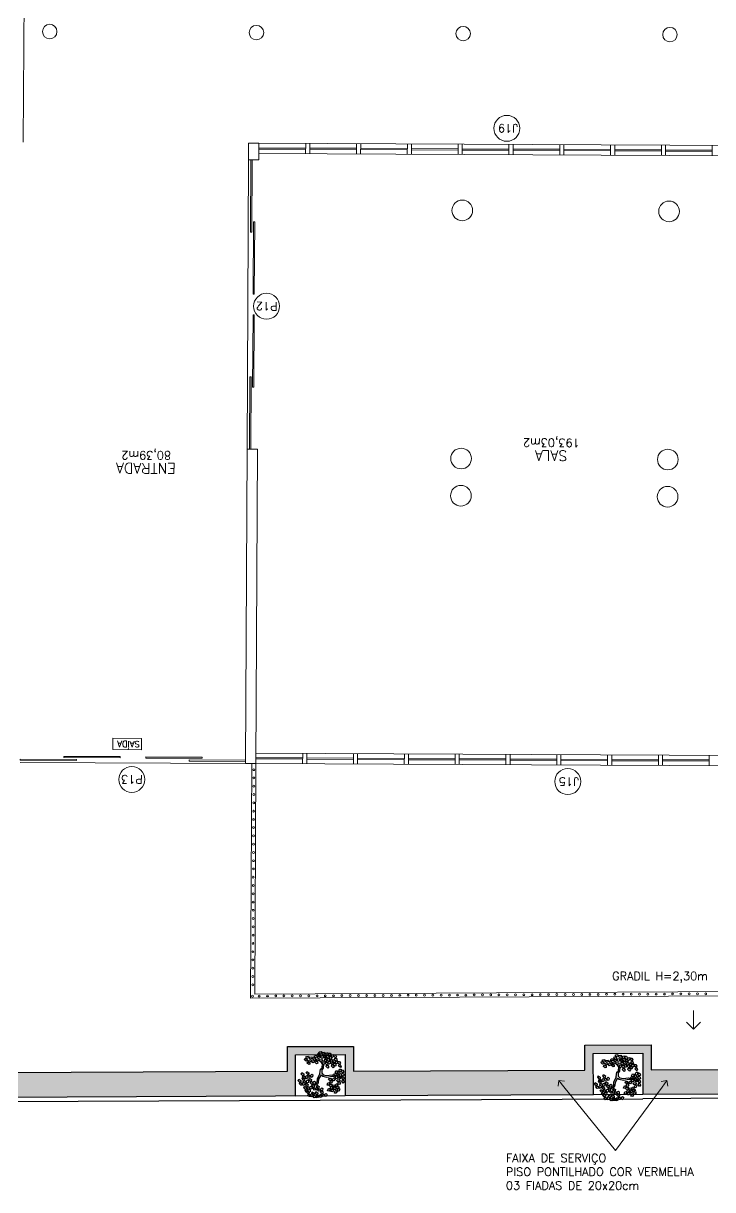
# Model space of a CAD drawing. Extents: x -1057 to 3416, y -340 to 4111.
# Drawn here: x 422.3 to 438.97, y 134.08 to 162.28 of the extents above; entities that cross this region are included whole.
import ezdxf
from ezdxf.enums import TextEntityAlignment as Align

# ---------------------------------------------------------------- set-up
doc = ezdxf.new("R2010")
doc.units = 0
doc.header["$LTSCALE"] = 50
for name, pattern in [('CONTINU', [0]), ('DASHDOT', [1, 0.5, -0.25, 0, -0.25]), ('DGN Style 1', [0.003115, 5.18318e-06, -0.00311]), ('HIDDEN', [9.525, 6.35, -3.175])]:
    doc.linetypes.add(name, pattern=pattern)
doc.layers.add('0.1', color=8, linetype='Continuous', lineweight=13)
doc.layers.add('Margem A3', color=8, linetype='DGN Style 1', lineweight=0)
doc.layers.add('HAC', color=1, linetype='Continuous')
doc.layers.add('OK', color=96, linetype='Continuous')
doc.styles.add('60x100', font='romans.shx', dxfattribs={"height": 0.2})
doc.styles.add('80X50', font='romans.shx')
doc.styles.get("Standard").update_dxf_attribs({"font": 'romans.shx'})

# ---------------------------------------------------------------- blocks, each defined once
blk = doc.blocks.new('ÁREA')
for p in [(0.00005, 0.00376), (0, 0)]:
    blk.add_attdef('COMPARTIMENTO', text='', height=0.0025).set_placement(p, align=Align.CENTER)
at = {"color": 1}
for p in [(-0.00005, -0.00376), (-0.0001, -0.00752)]:
    blk.add_attdef('ÁREA', text='', height=0.002, dxfattribs=at).set_placement(p, align=Align.CENTER)
blk = doc.blocks.new('L', base_point=(1.368, 0.591))
at = {"color": 3, "lineweight": -2}
for p, q in [((1.281, 0.65), (1.312, 0.675)), ((1.294, 0.6), (1.281, 0.65)), ((1.322, 0.591), (1.294, 0.6)), ((1.312, 0.675), (1.342, 0.621)), ((1.342, 0.621), (1.322, 0.591)), ((1.275, 0.567), (1.306, 0.592)), ((1.288, 0.517), (1.275, 0.567)), ((1.317, 0.508), (1.288, 0.517)), ((1.306, 0.592), (1.336, 0.538)), ((1.336, 0.538), (1.317, 0.508)), ((1.337, 0.489), (1.356, 0.548)), ((1.376, 0.484), (1.337, 0.489)), ((1.356, 0.548), (1.391, 0.554)), ((1.404, 0.527), (1.376, 0.484)), ((1.391, 0.554), (1.404, 0.527))]:
    blk.add_line(p, q, dxfattribs=at)
blk = doc.blocks.new('Árvore-13')
at = {"color": 3}
for p, q in [((-0.795, 0.302), (-0.961, 0.415)), ((-0.795, 0.406), (-0.953, 0.499)), ((-0.357, 0.349), (-0.795, 0.406)), ((-0.366, 0.227), (-0.795, 0.302)), ((-0.129, 0.105), (-0.366, 0.227)), ((-0.068, 0.19), (-0.357, 0.349)), ((-0.068, -0.036), (-0.129, 0.105)), ((0.029, 0.068), (-0.068, 0.19)), ((0.029, 0.068), (0.318, 0.331)), ((0.116, -0.055), (0.283, 0.133)), ((0.283, 0.133), (0.423, 0.284)), ((0.318, 0.331), (0.405, 0.537)), ((0.405, 0.537), (0.484, 0.659)), ((0.423, 0.284), (0.502, 0.509)), ((0.484, 0.659), (0.572, 0.715)), ((0.502, 0.509), (0.633, 0.668)), ((0.572, 0.715), (0.607, 0.819)), ((0.633, 0.668), (0.782, 0.715)), ((-0.296, -0.392), (-0.418, -0.693)), ((-0.199, -0.449), (-0.313, -0.74)), ((-0.313, -0.74), (-0.243, -0.89)), ((-0.147, -0.299), (-0.296, -0.392)), ((-0.05, -0.383), (-0.199, -0.449)), ((-0.068, -0.036), (-0.147, -0.299)), ((0.116, -0.055), (-0.05, -0.383))]:
    blk.add_line(p, q, dxfattribs=at)
at = {"color": 3, "xscale": 3.048, "yscale": 3.048, "zscale": 3.048}
for p, rotation in [((0.169, 1.448), 190.1248425347958), ((-1.303, 0.884), 347.8021081598379), ((-0.926, 0.959), 295.0165150851705), ((-0.716, 1.448), 295.0165150851705), ((-0.488, 1.26), 295.0165150851705), ((-0.348, 0.687), 295.0165150851705), ((-0.252, 1.138), 295.0165150851705), ((0.353, 0.95), 190.1248425347958), ((0.581, 1.401), 190.1248425347958), ((0.677, 0.781), 190.1248425347958), ((0.852, 1.344), 190.1248425347958), ((1.124, 0.565), 190.1248425347958), ((1.211, 1.147), 190.1248425347958), ((1.317, 0.753), 190.1248425347958), ((-1.443, 0.368), 347.8021081598379), ((-1.128, 0.415), 347.8021081598379), ((-0.848, 0.462), 295.0165150851705), ((0.765, 0.274), 190.1248425347958), ((0.8, -0.299), 190.1248425347958), ((1.203, -0.317), 190.1248425347958), ((1.246, 0.039), 190.1248425347958), ((1.579, 0.114), 190.1248425347958), ((-0.103, -0.899), 66.16076666471405), ((0.502, -1.003), 66.16076666471405), ((-0.453, -1.397), 66.16076666471405), ((-0.015, -1.19), 66.16076666471405), ((0.616, -1.322), 66.16076666471405)]:
    blk.add_blockref('L', p, dxfattribs=dict(at, rotation=rotation))
for p in [(-1.391, -0.308), (-1.233, -0.881), (-1.049, -0.533), (-0.874, -1.134), (-0.848, -0.449), (-0.672, -1.021), (-0.453, -1.04), (-0.445, -0.543)]:
    blk.add_blockref('L', p, dxfattribs=at)
blk = doc.blocks.new('_Open90')
at = {"color": 0, "linetype": 'ByBlock', "lineweight": -2}
for p, q in [((0, 0), (-1, 0)), ((-0.5, 0.5), (0, 0)), ((0, 0), (-0.5, -0.5))]:
    blk.add_line(p, q, dxfattribs=at)

msp = doc.modelspace()

# ---------------------------------------------------------------- hatches: boundary and pattern name
at = {"layer": 'HAC'}
h = msp.add_hatch(dxfattribs=at)
h.set_pattern_fill('HEX', color=256, scale=0.01, angle=90.06446, style=0)
h.paths.add_polyline_path([(464.647, 137.093), (452.247, 137.044), (452.245, 138.044), (452.199, 138.044), (452.056, 137.967), (452.079, 138.044), (450.345, 138.036), (450.346, 137.035), (445.953, 137.015), (445.951, 137.615), (444.051, 137.605), (444.053, 137.005), (437.486, 136.975), (437.484, 137.575), (435.884, 137.568), (435.886, 136.968), (430.288, 136.941), (430.289, 137.541), (428.689, 137.539), (428.688, 136.939), (428.499, 136.938), (428.671, 136.339), (428.888, 136.34), (428.889, 137.34), (429.42, 137.34), (429.428, 137.37), (429.492, 137.34), (429.62, 137.34), (429.632, 137.383), (429.669, 137.389), (429.668, 137.34), (429.682, 137.34), (429.693, 137.377), (429.721, 137.377), (429.743, 137.34), (429.767, 137.34), (429.799, 137.345), (429.799, 137.34), (430.089, 137.341), (430.088, 136.341), (436.088, 136.369), (436.084, 137.369), (437.284, 137.374), (437.288, 136.374), (444.256, 136.406), (444.252, 137.406), (445.752, 137.414), (445.755, 136.414), (450.551, 136.436), (450.546, 137.837), (452.046, 137.843), (452.051, 136.443), (462.799, 136.494), (464.648, 136.502)])
h.paths.add_polyline_path([(429.474, 137.365), (429.447, 137.386), (429.459, 137.412), (429.508, 137.419), (429.53, 137.383), (429.533, 137.389)], flags=16)
h = msp.add_hatch(dxfattribs=at)
h.set_pattern_fill('HEX', color=256, scale=0.01, angle=90.06446, style=0)
h.paths.add_polyline_path([(411.344, 136.552), (411.45, 136.383), (411.526, 136.262), (411.893, 136.264), (411.891, 136.465), (411.883, 136.475), (411.891, 136.492), (411.885, 137.234), (413.085, 137.238), (413.093, 136.269), (418.561, 136.295), (418.557, 137.259), (419.757, 137.257), (419.761, 136.299), (428.686, 136.339), (428.499, 136.938), (419.958, 136.9), (419.956, 137.457), (418.356, 137.459), (418.358, 136.894), (413.288, 136.87), (413.283, 137.439), (411.683, 137.434), (411.688, 136.863), (400.838, 136.808), (400.839, 136.208), (411.526, 136.262), (411.45, 136.383)])

# ---------------------------------------------------------------- linework, layer by layer
at = {"layer": '0.1', "color": 8, "linetype": 'DASHDOT', "ltscale": 0.4}
msp.add_line((422.302, 159.409), (422.447, 188.808), dxfattribs=at)
at = {"layer": '0.1', "color": 7}
for p, q in [((427.75, 158.982), (427.752, 159.382)), ((428.002, 159.381), (427.752, 159.382)), ((428, 158.981), (428.002, 159.381)), ((427.75, 158.982), (428, 158.981)), ((427.678, 144.382), (427.716, 151.982)), ((427.716, 151.982), (427.966, 151.981)), ((427.928, 144.381), (427.966, 151.981)), ((427.678, 144.382), (427.928, 144.381)), ((438.509, 138.408), (438.509, 137.957)), ((438.509, 137.957), (438.341, 138.123)), ((438.509, 137.957), (438.677, 138.123))]:
    msp.add_line(p, q, dxfattribs=at)
at = {"layer": '0.1', "color": 8}
for p, q in [((428.002, 159.381), (440.194, 159.32)), ((440.193, 159.07), (428.001, 159.131)), ((428.002, 159.271), (429.131, 159.265)), ((429.131, 159.235), (428.002, 159.241)), ((429.231, 159.265), (430.36, 159.259)), ((430.36, 159.229), (429.231, 159.235)), ((430.46, 159.258), (431.589, 159.253)), ((431.589, 159.223), (430.46, 159.228)), ((431.689, 159.252), (432.818, 159.247)), ((432.818, 159.217), (431.689, 159.222)), ((432.918, 159.246), (434.047, 159.241)), ((434.047, 159.211), (432.918, 159.216)), ((434.147, 159.24), (435.277, 159.235)), ((435.276, 159.205), (434.147, 159.21)), ((436.506, 159.199), (435.376, 159.204)), ((435.377, 159.234), (436.506, 159.229)), ((436.606, 159.228), (437.735, 159.223)), ((437.735, 159.193), (436.606, 159.198)), ((437.835, 159.222), (438.964, 159.217)), ((438.964, 159.187), (437.835, 159.192)), ((427.75, 158.982), (427.716, 151.982)), ((422.228, 144.409), (427.678, 144.382)), ((427.929, 144.521), (429.058, 144.515)), ((429.058, 144.485), (427.929, 144.491)), ((427.93, 144.631), (441.029, 144.566)), ((429.158, 144.515), (430.287, 144.509)), ((430.287, 144.479), (429.158, 144.485)), ((430.387, 144.509), (431.516, 144.503)), ((431.516, 144.473), (430.387, 144.479)), ((431.616, 144.503), (432.746, 144.497)), ((432.745, 144.467), (431.616, 144.473)), ((433.975, 144.461), (432.845, 144.467)), ((432.846, 144.497), (433.975, 144.491)), ((434.075, 144.49), (435.204, 144.485)), ((435.204, 144.455), (434.075, 144.46)), ((435.304, 144.484), (436.433, 144.479)), ((436.433, 144.449), (435.304, 144.454)), ((436.533, 144.478), (437.662, 144.473)), ((437.662, 144.443), (436.533, 144.448)), ((437.762, 144.472), (438.891, 144.467)), ((438.891, 144.437), (437.762, 144.442)), ((427.828, 144.381), (427.8, 138.707)), ((427.928, 144.381), (427.901, 138.807)), ((442.578, 144.309), (427.928, 144.381)), ((427.8, 138.707), (474.029, 138.939)), ((427.901, 138.807), (473.986, 139.038))]:
    msp.add_line(p, q, dxfattribs=at)
for points in [[(429.13, 159.125), (429.131, 159.375)], [(429.231, 159.375), (429.23, 159.125)], [(430.359, 159.119), (430.361, 159.369)], [(430.461, 159.368), (430.459, 159.118)], [(431.588, 159.113), (431.59, 159.363)], [(431.69, 159.362), (431.688, 159.112)], [(432.818, 159.107), (432.819, 159.357)], [(432.919, 159.356), (432.918, 159.106)], [(434.047, 159.101), (434.048, 159.351)], [(434.148, 159.35), (434.147, 159.1)], [(435.276, 159.095), (435.277, 159.345)], [(435.377, 159.344), (435.376, 159.094)], [(436.505, 159.089), (436.506, 159.339)], [(436.606, 159.338), (436.605, 159.088)], [(437.734, 159.083), (437.735, 159.333)], [(437.835, 159.332), (437.834, 159.082)], [(438.963, 159.077), (438.965, 159.327)], [(429.057, 144.375), (429.059, 144.625)], [(429.159, 144.625), (429.157, 144.375)], [(430.287, 144.369), (430.288, 144.619)], [(430.388, 144.619), (430.387, 144.369)], [(431.516, 144.363), (431.517, 144.613)], [(431.617, 144.613), (431.616, 144.363)], [(432.745, 144.357), (432.746, 144.607)], [(432.846, 144.607), (432.845, 144.357)], [(433.974, 144.351), (433.975, 144.601)], [(434.075, 144.6), (434.074, 144.35)], [(435.203, 144.345), (435.204, 144.595)], [(435.304, 144.594), (435.303, 144.344)], [(436.432, 144.339), (436.434, 144.589)], [(436.534, 144.588), (436.532, 144.338)], [(437.662, 144.333), (437.663, 144.583)], [(437.763, 144.582), (437.761, 144.332)], [(438.891, 144.327), (438.892, 144.577)]]:
    msp.add_lwpolyline(points, dxfattribs=at)
for points in [[(427.805, 158.982), (427.835, 158.981), (427.827, 157.231), (427.797, 157.232)], [(427.868, 157.481), (427.898, 157.481), (427.889, 155.731), (427.859, 155.731)], [(427.848, 153.481), (427.878, 153.481), (427.887, 155.231), (427.857, 155.231)], [(427.771, 151.982), (427.801, 151.981), (427.809, 153.731), (427.779, 153.732)], [(423.591, 144.482), (422.229, 144.489), (422.229, 144.459), (423.591, 144.452)], [(424.642, 144.547), (423.279, 144.554), (423.279, 144.524), (424.641, 144.517)], [(426.629, 144.537), (425.267, 144.544), (425.266, 144.514), (426.629, 144.507)], [(427.679, 144.462), (426.316, 144.469), (426.316, 144.439), (427.679, 144.432)]]:
    msp.add_lwpolyline(points, close=True, dxfattribs=at)
at = {"layer": '0.1', "color": 8, "linetype": 'CONTINU'}
msp.add_lwpolyline([(425.16, 144.989), (424.466, 144.992), (424.465, 144.717), (425.159, 144.714)], close=True, dxfattribs=at)
at = {"layer": '0.1', "color": 7}
for points in [[(435.376, 136.562), (436.624, 135.022)], [(437.75, 136.556), (436.624, 135.022)]]:
    msp.add_lwpolyline(points, dxfattribs=at)
for centre, radius in [((422.941, 162.081), 0.175), ((427.94, 162.056), 0.175), ((432.94, 162.031), 0.175), ((437.94, 162.007), 0.175), ((432.919, 157.756), 0.25), ((437.919, 157.732), 0.25), ((432.89, 151.756), 0.25), ((437.89, 151.732), 0.25), ((432.885, 150.856), 0.25), ((437.885, 150.832), 0.25)]:
    msp.add_circle(centre, radius, dxfattribs=at)
at = {"layer": '0.1', "color": 8}
for centre, radius in [((433.997, 159.741), 0.314), ((428.186, 155.438), 0.314), ((424.925, 143.996), 0.314), ((427.878, 144.231), 0.0225), ((435.469, 143.944), 0.314), ((427.876, 143.831), 0.0225), ((427.877, 144.031), 0.0225), ((427.875, 143.631), 0.0225), ((427.874, 143.431), 0.0225), ((427.872, 143.031), 0.0225), ((427.873, 143.231), 0.0225), ((427.871, 142.831), 0.0225), ((427.869, 142.431), 0.0225), ((427.87, 142.631), 0.0225), ((427.868, 142.231), 0.0225), ((427.867, 142.031), 0.0225), ((427.865, 141.631), 0.0225), ((427.866, 141.831), 0.0225), ((427.864, 141.431), 0.0225), ((427.862, 141.031), 0.0225), ((427.863, 141.231), 0.0225), ((427.861, 140.831), 0.0225), ((427.86, 140.631), 0.0225), ((427.858, 140.231), 0.0225), ((427.859, 140.431), 0.0225), ((427.857, 140.031), 0.0225), ((427.855, 139.631), 0.0225), ((427.856, 139.831), 0.0225), ((427.854, 139.431), 0.0225), ((427.852, 139.031), 0.0225), ((427.853, 139.231), 0.0225), ((427.847, 138.756), 0.0225), ((428.006, 138.758), 0.0225), ((428.206, 138.759), 0.0225), ((428.406, 138.76), 0.0225), ((428.606, 138.761), 0.0225), ((428.806, 138.762), 0.0225), ((429.006, 138.763), 0.0225), ((429.206, 138.764), 0.0225), ((429.406, 138.765), 0.0225), ((429.606, 138.766), 0.0225), ((429.806, 138.767), 0.0225), ((430.006, 138.768), 0.0225), ((430.206, 138.769), 0.0225), ((430.406, 138.77), 0.0225), ((430.606, 138.771), 0.0225), ((430.806, 138.772), 0.0225), ((431.006, 138.773), 0.0225), ((431.206, 138.774), 0.0225), ((431.406, 138.775), 0.0225), ((431.606, 138.776), 0.0225), ((431.806, 138.777), 0.0225), ((432.006, 138.778), 0.0225), ((432.206, 138.779), 0.0225), ((432.406, 138.78), 0.0225), ((432.606, 138.781), 0.0225), ((432.806, 138.782), 0.0225), ((433.006, 138.783), 0.0225), ((433.206, 138.784), 0.0225), ((433.406, 138.785), 0.0225), ((433.606, 138.786), 0.0225), ((433.806, 138.787), 0.0225), ((434.006, 138.788), 0.0225), ((434.206, 138.789), 0.0225), ((434.406, 138.79), 0.0225), ((434.606, 138.791), 0.0225), ((434.806, 138.792), 0.0225), ((435.006, 138.793), 0.0225), ((435.206, 138.794), 0.0225), ((435.406, 138.795), 0.0225), ((435.606, 138.796), 0.0225), ((435.806, 138.797), 0.0225), ((436.006, 138.798), 0.0225), ((436.206, 138.799), 0.0225), ((436.406, 138.8), 0.0225), ((436.606, 138.801), 0.0225), ((436.806, 138.802), 0.0225), ((437.006, 138.803), 0.0225), ((437.206, 138.804), 0.0225), ((437.406, 138.805), 0.0225), ((437.606, 138.806), 0.0225), ((437.806, 138.807), 0.0225), ((438.006, 138.808), 0.0225), ((438.206, 138.809), 0.0225), ((438.406, 138.81), 0.0225), ((438.606, 138.811), 0.0225), ((438.806, 138.812), 0.0225)]:
    msp.add_circle(centre, radius, dxfattribs=at)
at = {"layer": 'Margem A3', "color": 7, "linetype": 'CONTINU', "lineweight": -2}
for p, q in [((413.094, 136.168), (437.288, 136.274)), ((430.088, 136.341), (419.761, 136.299)), ((436.088, 136.369), (430.088, 136.341)), ((436.088, 136.369), (430.088, 136.341)), ((444.256, 136.406), (437.288, 136.374)), ((444.256, 136.406), (437.288, 136.374)), ((445.756, 136.314), (437.288, 136.274))]:
    msp.add_line(p, q, dxfattribs=at)
for points in [[(397.103, 134.403), (397.103, 135.994), (396.604, 135.994), (396.595, 137.946), (400, 137.949), (400.005, 136.804), (411.688, 136.863), (411.683, 137.434), (413.283, 137.439), (413.288, 136.87), (418.358, 136.894), (418.356, 137.459), (419.956, 137.457), (419.958, 136.9), (428.688, 136.939)], [(428.688, 136.939), (428.689, 137.539), (430.289, 137.541), (430.288, 136.941), (435.886, 136.968), (435.884, 137.568), (437.484, 137.575), (437.486, 136.975), (444.053, 137.005), (444.051, 137.605), (445.951, 137.615), (445.953, 137.015), (450.346, 137.035), (450.345, 138.036), (452.245, 138.044), (452.247, 137.044), (464.647, 137.093), (464.644, 137.702), (466.244, 137.71), (466.246, 137.114), (469.472, 137.125), (469.465, 137.601)], [(436.088, 136.368), (436.084, 137.369), (437.284, 137.374), (437.288, 136.374), (436.088, 136.368)], [(428.888, 136.336), (428.885, 137.336), (430.085, 137.341), (430.088, 136.341), (428.888, 136.336)]]:
    msp.add_lwpolyline(points, dxfattribs=at)

# ---------------------------------------------------------------- block references
at = {"layer": '0.1', "color": 8}
ref = msp.add_blockref('ÁREA', (435.066, 151.949), dxfattribs=dict(at, xscale=133.3333333333334, yscale=133.3333333333334, zscale=133.3333333333334, rotation=179.7174815060635))
ref.add_attrib('COMPARTIMENTO', 'SALA', dxfattribs={"layer": '0', "color": 3, "height": 0.25, "rotation": 179.7175}).set_placement((435.066, 151.949), align=Align.CENTER)
ref.add_attrib('ÁREA', '193,03m2', dxfattribs={"layer": '0', "color": 1, "height": 0.2, "rotation": 179.7175}).set_placement((435.074, 152.237), align=Align.CENTER)
ref = msp.add_blockref('ÁREA', (425.267, 151.646), dxfattribs=dict(at, xscale=133.3333333333334, yscale=133.3333333333334, zscale=133.3333333333334, rotation=179.7174815060635))
ref.add_attrib('COMPARTIMENTO', 'ENTRADA', dxfattribs={"layer": '0', "color": 3, "height": 0.25, "rotation": 179.7175}).set_placement((425.267, 151.646), align=Align.CENTER)
ref.add_attrib('ÁREA', '80,39m2', dxfattribs={"layer": '0', "color": 1, "height": 0.2, "rotation": 179.7175}).set_placement((425.275, 151.934), align=Align.CENTER)
at = {"layer": '0.1', "color": 7, "xscale": 0.2, "yscale": 0.2, "zscale": 0.2}
for p, rotation in [((435.25, 136.717), 129.0198192638408), ((437.868, 136.717), 53.73135856309543)]:
    msp.add_blockref('_Open90', p, dxfattribs=dict(at, rotation=rotation))
at = {"layer": 'OK', "color": 3, "linetype": 'HIDDEN', "xscale": 0.3107660917594164, "yscale": 0.3107660917594164, "zscale": 0.3107660917594164}
for p, rotation in [((429.509, 136.872), 196.6362105508731), ((436.678, 136.796), 196.6362105508732)]:
    msp.add_blockref('Árvore-13', p, dxfattribs=dict(at, rotation=rotation))

# ---------------------------------------------------------------- texts
at = {"layer": '0.1', "color": 7}
for s, p in [('J19', (434.262, 159.841)), ('P12', (428.451, 155.539)), ('P13', (425.191, 144.096)), ('J15', (435.735, 144.044))]:
    msp.add_text(s, height=0.2, rotation=179.7175, dxfattribs=at).set_placement(p)
at = {"layer": '0.1', "color": 7, "text_generation_flag": 6}
msp.add_text('SAÍDA', height=0.15, rotation=359.7175, dxfattribs=at).set_placement((425.119, 144.924))
at = {"layer": '0.1', "color": 7, "style": '80X50'}
msp.add_text('GRADIL H=2,30m', height=0.2, dxfattribs=at).set_placement((436.543, 139.143))
at = {"layer": '0.1', "color": 7, "insert": (433.974, 134.942), "char_height": 0.2, "attachment_point": 1, "style": '60x100'}
msp.add_mtext('FAIXA DE SERVIÇO\\PPISO PONTILHADO COR VERMELHA \\P03 FIADAS DE 20x20cm', dxfattribs=at)

doc.saveas('drawing.dxf')
